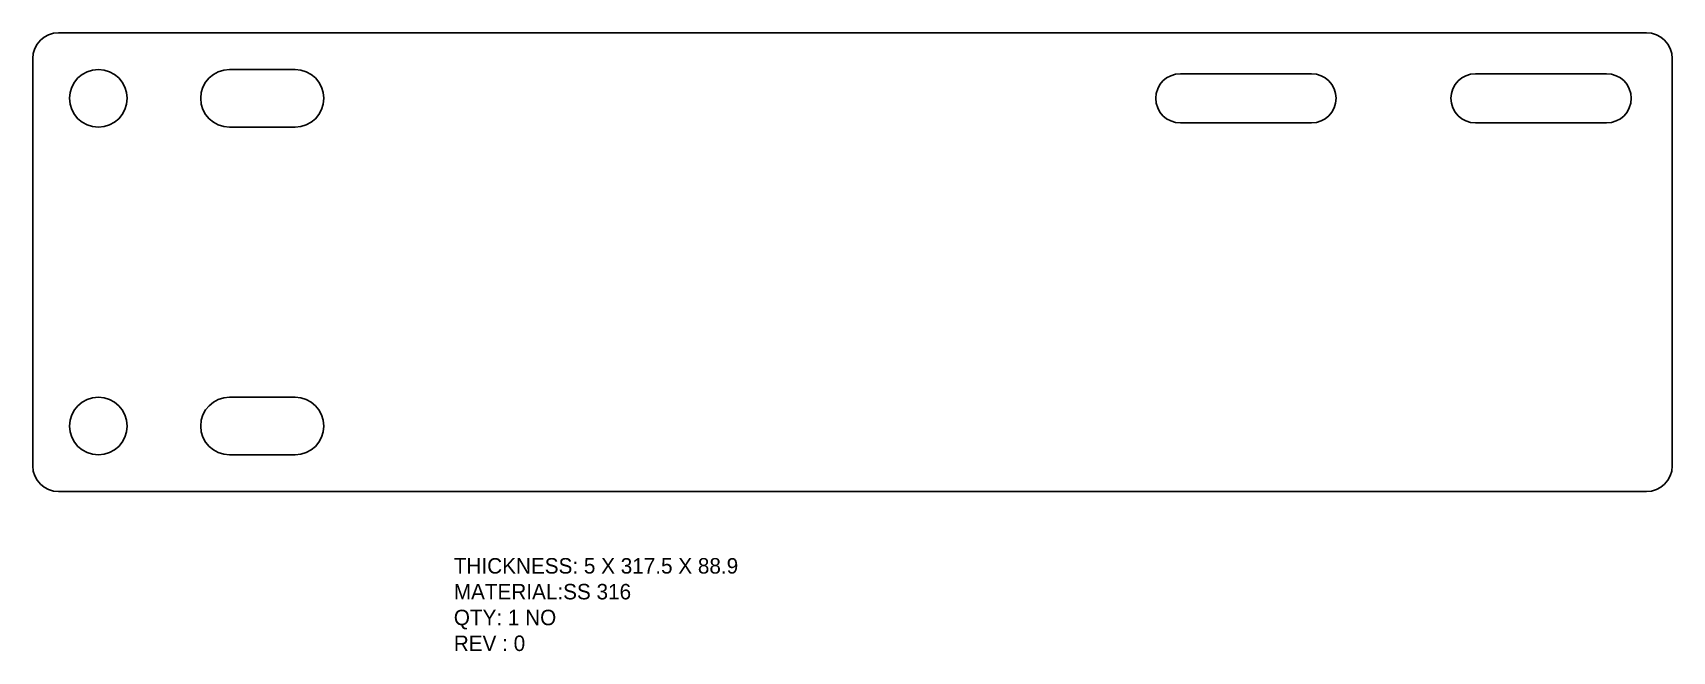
# Model space of a CAD drawing. Header units: inches. Extents: x 2225 to 2542, y 106 to 226.
import ezdxf

# ---------------------------------------------------------------- set-up
doc = ezdxf.new("R2010")
doc.units = ezdxf.units.IN
doc.header["$MEASUREMENT"] = 0
doc.layers.add('LaserCutting', color=3, linetype='Continuous')

msp = doc.modelspace()

# ---------------------------------------------------------------- linework, layer by layer
at = {"layer": 'LaserCutting'}
for p, q in [((2537.07, 225.86), (2229.57, 225.86)), ((2224.57, 220.86), (2224.57, 141.96)), ((2542.07, 141.96), (2542.07, 220.86)), ((2262.67, 218.73), (2275.37, 218.73)), ((2446.82, 217.92), (2472.22, 217.92)), ((2503.97, 217.92), (2529.37, 217.92)), ((2262.67, 207.58), (2275.37, 207.58)), ((2472.22, 208.39), (2446.82, 208.39)), ((2529.37, 208.39), (2503.97, 208.39)), ((2262.67, 155.23), (2275.37, 155.23)), ((2262.67, 144.08), (2275.37, 144.08)), ((2229.57, 136.96), (2537.07, 136.96))]:
    msp.add_line(p, q, dxfattribs=at)
for centre in [(2237.27, 213.16), (2237.27, 149.66)]:
    msp.add_circle(centre, 5.58, dxfattribs=at)
for centre, radius, start, end in [((2229.57, 220.86), 5, 90, 180), ((2537.07, 220.86), 5, 0, 90), ((2262.67, 213.16), 5.58, 90, 270), ((2275.37, 213.16), 5.58, 270, 90), ((2446.82, 213.16), 4.76, 90, 270), ((2472.22, 213.16), 4.76, 270, 90), ((2503.97, 213.16), 4.76, 90, 270), ((2529.37, 213.16), 4.76, 270, 90), ((2262.67, 149.66), 5.58, 90, 270), ((2275.37, 149.66), 5.58, 270, 90), ((2229.57, 141.96), 5, 180, 270), ((2537.07, 141.96), 5, 270, 0)]:
    msp.add_arc(centre, radius, start, end, dxfattribs=at)

# ---------------------------------------------------------------- texts
at = {"layer": 'LaserCutting', "insert": (2306.11, 124.08), "char_height": 3, "width": 75.3535, "attachment_point": 1}
msp.add_mtext('{\\fCentury Gothic|b0|i0|c0|p18;THICKNESS: 5 X 317.5 X 88.9\\PMATERIAL:SS 316\\PQTY: 1 NO\\PREV : 0}', dxfattribs=at)

doc.saveas('drawing.dxf')
